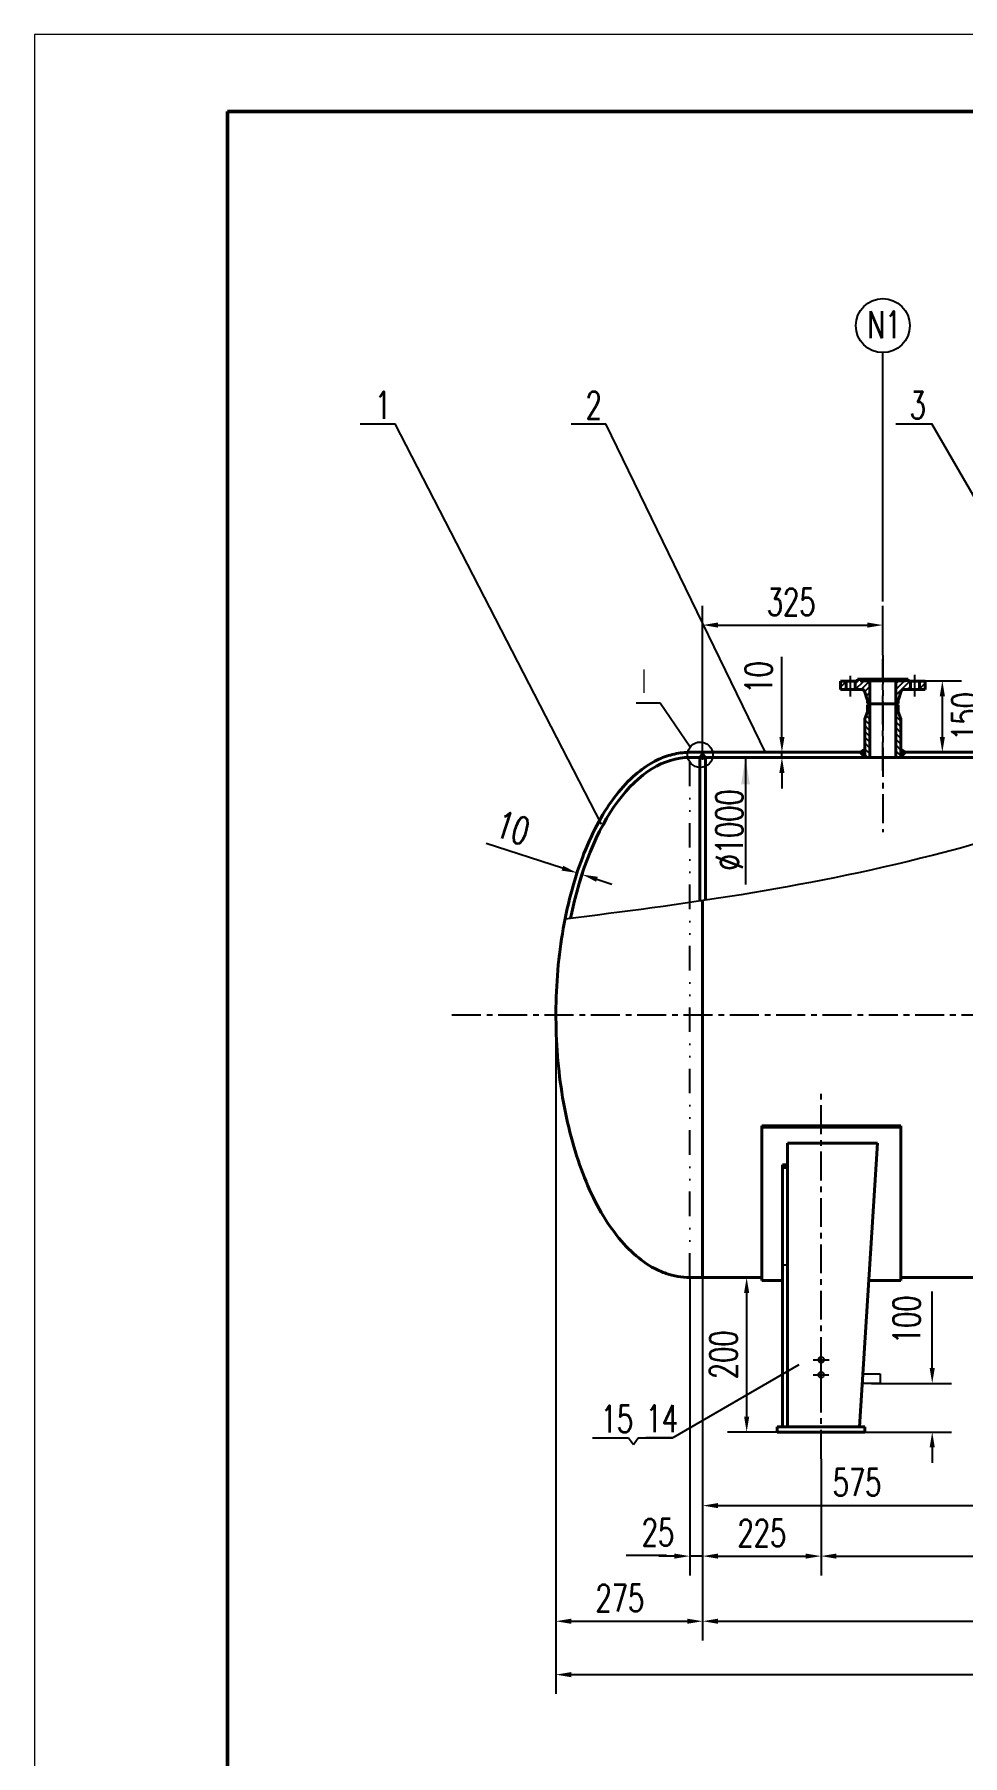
# Model space of a CAD drawing. Extents: x 24660 to 37528, y 564 to 6864.
# Drawn here: x 24660 to 26463, y 3521 to 6864 of the extents above; entities that cross this region are included whole.
import ezdxf

# ---------------------------------------------------------------- set-up
doc = ezdxf.new("R2010")
doc.units = 0
doc.header["$LTSCALE"] = 150
doc.linetypes.add('CENTER', pattern=[2, 1.25, -0.25, 0.25, -0.25])
doc.linetypes.add('DIVIDE2', pattern=[15.875, 6.35, -3.175, 0, -3.175, 0, -3.175])
doc.layers.get('0').update_dxf_attribs({"linetype": 'CONTINUOUS'})
doc.layers.get('DEFPOINTS').update_dxf_attribs({"linetype": 'CONTINUOUS'})
for name, color, linetype in [('01', 7, 'CONTINUOUS'), ('02', 1, 'CONTINUOUS'), ('05', 4, 'CENTER'), ('08', 1, 'CONTINUOUS'), ('10', 1, 'CONTINUOUS'), ('11', 1, 'CONTINUOUS'), ('TITLE', 9, 'CONTINUOUS'), ('文字', 3, 'CONTINUOUS'), ('破折线', 1, 'CONTINUOUS')]:
    doc.layers.add(name, color=color, linetype=linetype)
doc.styles.add('FSDBHZ', font='TXT.SHX', dxfattribs={"width": 0.707, "bigfont": 'HZFS.SHX'})
doc.styles.add('HQ', font='txt.shx', dxfattribs={"width": 0.7, "bigfont": 'gbcbig.shx'})
doc.dimstyles.new('STANDARD$0', dxfattribs={"dimscale": 15, "dimtxt": 5, "dimasz": 5, "dimexe": 2.5, "dimexo": 0, "dimgap": 1.25, "dimtad": 1, "dimdec": 0, "dimdsep": 46, "dimtxsty": 'FSDBHZ', "dimcen": 0, "dimaunit": 1, "dimadec": 0, "dimazin": 0, "dimtfac": 1, "dimtdec": 3, "dimtmove": 0, "dimatfit": 3, "dimfxl": 1, "dimtolj": 1, "dimarcsym": 0})
doc.dimstyles.new('STANDARD$7', dxfattribs={"dimscale": 15, "dimtxt": 5, "dimasz": 5, "dimexe": 2.5, "dimexo": 0.625, "dimgap": 1.25, "dimtad": 3, "dimdec": 0, "dimdsep": 46, "dimtxsty": 'FSDBHZ', "dimcen": 0, "dimaunit": 1, "dimadec": 0, "dimazin": 0, "dimtfac": 1, "dimtdec": 4, "dimtix": 1, "dimtmove": 0, "dimatfit": 1, "dimfxl": 1, "dimtolj": 1, "dimarcsym": 0})

# ---------------------------------------------------------------- blocks, each defined once
blk = doc.blocks.new('*D9')
at = {"layer": '08', "color": 0, "lineweight": -2, "transparency": 16777216}
for p, q in [((25673.1, 4959.8), (25673.1, 3641.1)), ((28243.1, 4959.8), (28243.1, 3641.1)), ((25703.1, 3678.6), (28213.1, 3678.6))]:
    blk.add_line(p, q, dxfattribs=at)
at = {"layer": '08', "color": 0, "transparency": 16777216}
for points in [[(25703.1, 3683.6), (25703.1, 3673.6), (25673.1, 3678.6)], [(28213.1, 3683.6), (28213.1, 3673.6), (28243.1, 3678.6)]]:
    blk.add_solid(points, dxfattribs=at)
at = {"layer": 'DEFPOINTS', "color": 0, "transparency": 16777216}
for p in [(25673.1, 4959.8), (28243.1, 4959.8), (28243.1, 3678.6)]:
    blk.add_point(p, dxfattribs=at)
at = {"layer": '08', "color": 0, "transparency": 16777216, "insert": (26958.1, 3723.6), "char_height": 52.5, "attachment_point": 5, "style": 'HQ'}
blk.add_mtext('\\A1;2520', dxfattribs=at)
blk = doc.blocks.new('*D10')
at = {"color": 0, "lineweight": -2, "transparency": 16777216}
for p, q in [((25958.1, 4449.8), (25958.1, 3744.8)), ((27958.1, 4449.8), (27958.1, 3744.8)), ((25988.1, 3782.3), (27928.1, 3782.3))]:
    blk.add_line(p, q, dxfattribs=at)
at = {"color": 0, "transparency": 16777216}
for points in [[(25988.1, 3787.3), (25988.1, 3777.3), (25958.1, 3782.3)], [(27928.1, 3787.3), (27928.1, 3777.3), (27958.1, 3782.3)]]:
    blk.add_solid(points, dxfattribs=at)
at = {"layer": 'DEFPOINTS', "color": 0, "transparency": 16777216}
for p in [(25958.1, 4449.8), (27958.1, 4449.8), (27958.1, 3782.3)]:
    blk.add_point(p, dxfattribs=at)
at = {"color": 0, "transparency": 16777216, "insert": (26958.1, 3827.3), "char_height": 52.5, "attachment_point": 5, "style": 'HQ'}
blk.add_mtext('\\A1;1950', dxfattribs=at)
blk = doc.blocks.new('*D11')
at = {"layer": '08', "color": 0, "lineweight": -2, "transparency": 16777216}
for p, q in [((25958.1, 4449.8), (25958.1, 3871.3)), ((26188.1, 4098), (26188.1, 3871.3)), ((25988.1, 3908.8), (26158.1, 3908.8))]:
    blk.add_line(p, q, dxfattribs=at)
at = {"layer": '08', "color": 0, "transparency": 16777216}
for points in [[(25988.1, 3913.8), (25988.1, 3903.8), (25958.1, 3908.8)], [(26158.1, 3913.8), (26158.1, 3903.8), (26188.1, 3908.8)]]:
    blk.add_solid(points, dxfattribs=at)
at = {"layer": 'DEFPOINTS', "color": 0, "transparency": 16777216}
for p in [(25958.1, 4449.8), (26188.1, 4098), (26188.1, 3908.8)]:
    blk.add_point(p, dxfattribs=at)
at = {"layer": '08', "color": 0, "transparency": 16777216, "insert": (26073.1, 3953.8), "char_height": 52.5, "attachment_point": 5, "style": 'HQ'}
blk.add_mtext('\\A1;225', dxfattribs=at)
blk = doc.blocks.new('*D12')
at = {"layer": '08', "color": 0, "lineweight": -2, "transparency": 16777216}
for p, q in [((25958.1, 4449.8), (25958.1, 3969.4)), ((26558.1, 4244.1), (26558.1, 3969.4)), ((25988.1, 4006.9), (26528.1, 4006.9))]:
    blk.add_line(p, q, dxfattribs=at)
at = {"layer": '08', "color": 0, "transparency": 16777216}
for points in [[(25988.1, 4011.9), (25988.1, 4001.9), (25958.1, 4006.9)], [(26528.1, 4011.9), (26528.1, 4001.9), (26558.1, 4006.9)]]:
    blk.add_solid(points, dxfattribs=at)
at = {"layer": 'DEFPOINTS', "color": 0, "transparency": 16777216}
for p in [(25958.1, 4449.8), (26558.1, 4244.1), (26558.1, 4006.9)]:
    blk.add_point(p, dxfattribs=at)
at = {"layer": '08', "color": 0, "transparency": 16777216, "insert": (26258.1, 4051.9), "char_height": 52.5, "attachment_point": 5, "style": 'HQ'}
blk.add_mtext('\\A1;575', dxfattribs=at)
blk = doc.blocks.new('*D15')
at = {"layer": '11', "color": 0, "lineweight": -2, "transparency": 16777216}
for p, q in [((26073.1, 4449.8), (26006.1, 4449.8)), ((26043.6, 4419.8), (26043.6, 4179.8)), ((26103.1, 4149.8), (26006.1, 4149.8))]:
    blk.add_line(p, q, dxfattribs=at)
at = {"layer": '11', "color": 0, "transparency": 16777216}
for points in [[(26038.6, 4419.8), (26048.6, 4419.8), (26043.6, 4449.8)], [(26038.6, 4179.8), (26048.6, 4179.8), (26043.6, 4149.8)]]:
    blk.add_solid(points, dxfattribs=at)
at = {"layer": 'DEFPOINTS', "color": 0, "transparency": 16777216}
for p in [(26073.1, 4449.8), (26043.6, 4149.8), (26103.1, 4149.8)]:
    blk.add_point(p, dxfattribs=at)
at = {"layer": '11', "color": 0, "transparency": 16777216, "insert": (25998.6, 4299.8), "char_height": 52.5, "attachment_point": 5, "rotation": 90, "style": 'HQ'}
blk.add_mtext('\\A1;200', dxfattribs=at)
blk = doc.blocks.new('*D18')
at = {"layer": '08', "color": 0, "lineweight": -2, "transparency": 16777216}
for p, q in [((25685.6, 5244.8), (25537.5, 5292.4)), ((25715.1, 5238.5), (25702.7, 5199.9)), ((25725.2, 5235.3), (25712.8, 5196.7)), ((25752.8, 5223.2), (25781.4, 5214))]:
    blk.add_line(p, q, dxfattribs=at)
at = {"layer": '08', "color": 0, "transparency": 16777216}
for points in [[(25687.2, 5249.5), (25684.1, 5240), (25714.2, 5235.6)], [(25754.4, 5228), (25751.3, 5218.4), (25724.3, 5232.4)]]:
    blk.add_solid(points, dxfattribs=at)
at = {"layer": 'DEFPOINTS', "color": 0, "transparency": 16777216}
for p in [(25715.1, 5238.5), (25724.3, 5232.4), (25725.2, 5235.3)]:
    blk.add_point(p, dxfattribs=at)
at = {"layer": '08', "color": 0, "transparency": 16777216, "insert": (25589.5, 5322.9), "char_height": 52.5, "attachment_point": 5, "rotation": 342.1926, "style": 'HQ'}
blk.add_mtext('\\A1;10', dxfattribs=at)
blk = doc.blocks.new('*D19')
at = {"layer": '08', "color": 0, "lineweight": -2, "transparency": 16777216}
for p, q in [((26112.1, 5499.8), (26112.1, 5655.4)), ((26118.7, 5469.8), (26074.6, 5469.8)), ((26118.7, 5459.8), (26074.6, 5459.8)), ((26112.1, 5459.8), (26112.1, 5469.8)), ((26112.1, 5429.8), (26112.1, 5399.8))]:
    blk.add_line(p, q, dxfattribs=at)
at = {"layer": '08', "color": 0, "transparency": 16777216}
for points in [[(26107.1, 5499.8), (26117.1, 5499.8), (26112.1, 5469.8)], [(26107.1, 5429.8), (26117.1, 5429.8), (26112.1, 5459.8)]]:
    blk.add_solid(points, dxfattribs=at)
at = {"layer": 'DEFPOINTS', "color": 0, "transparency": 16777216}
for p in [(26112.1, 5459.8), (26118.7, 5469.8), (26118.7, 5459.8)]:
    blk.add_point(p, dxfattribs=at)
at = {"layer": '08', "color": 0, "transparency": 16777216, "insert": (26067.1, 5615.2), "char_height": 52.5, "attachment_point": 5, "rotation": 90, "style": 'HQ'}
blk.add_mtext('\\A1;10', dxfattribs=at)
blk = doc.blocks.new('*D20')
at = {"layer": '08', "color": 0, "lineweight": -2, "transparency": 16777216}
for p, q in [((26352.1, 5608.8), (26461.2, 5608.8)), ((26423.7, 5578.8), (26423.7, 5499.8)), ((26356.7, 5469.8), (26461.2, 5469.8))]:
    blk.add_line(p, q, dxfattribs=at)
at = {"layer": '08', "color": 0, "transparency": 16777216}
for points in [[(26418.7, 5578.8), (26428.7, 5578.8), (26423.7, 5608.8)], [(26418.7, 5499.8), (26428.7, 5499.8), (26423.7, 5469.8)]]:
    blk.add_solid(points, dxfattribs=at)
at = {"layer": 'DEFPOINTS', "color": 0, "transparency": 16777216}
for p in [(26352.1, 5608.8), (26356.7, 5469.8), (26423.7, 5469.8)]:
    blk.add_point(p, dxfattribs=at)
at = {"layer": '08', "color": 0, "transparency": 16777216, "insert": (26468.7, 5539.3), "char_height": 52.5, "attachment_point": 5, "rotation": 90, "style": 'HQ'}
blk.add_mtext('\\A1;150', dxfattribs=at)
blk = doc.blocks.new('*D24')
at = {"layer": '08', "color": 0, "lineweight": -2, "transparency": 16777216}
for p, q in [((25958.1, 5469.8), (25958.1, 5754.4)), ((26308.1, 5658.3), (26308.1, 5754.4)), ((25988.1, 5716.9), (26278.1, 5716.9))]:
    blk.add_line(p, q, dxfattribs=at)
at = {"layer": '08', "color": 0, "transparency": 16777216}
for points in [[(25988.1, 5721.9), (25988.1, 5711.9), (25958.1, 5716.9)], [(26278.1, 5721.9), (26278.1, 5711.9), (26308.1, 5716.9)]]:
    blk.add_solid(points, dxfattribs=at)
at = {"layer": 'DEFPOINTS', "color": 0, "transparency": 16777216}
for p in [(26308.1, 5716.9), (26308.1, 5658.3), (25958.1, 5469.8)]:
    blk.add_point(p, dxfattribs=at)
at = {"layer": '08', "color": 0, "transparency": 16777216, "insert": (26130.1, 5761.9), "char_height": 52.5, "attachment_point": 5, "style": 'HQ'}
blk.add_mtext('\\A1;325', dxfattribs=at)
blk = doc.blocks.new('*D26')
at = {"layer": '11', "color": 0, "lineweight": -2, "transparency": 16777216}
for p, q in [((25933.1, 4449.8), (25933.1, 3871.3)), ((25958.1, 4449.8), (25958.1, 3871.3)), ((25903.1, 3908.8), (25873.1, 3908.8)), ((25958.1, 3908.8), (25933.1, 3908.8)), ((25988.1, 3908.8), (26018.1, 3908.8))]:
    blk.add_line(p, q, dxfattribs=at)
at = {"layer": '11', "color": 0, "transparency": 16777216}
for points in [[(25903.1, 3913.8), (25903.1, 3903.8), (25933.1, 3908.8)], [(25988.1, 3913.8), (25988.1, 3903.8), (25958.1, 3908.8)]]:
    blk.add_solid(points, dxfattribs=at)
at = {"layer": 'DEFPOINTS', "color": 0, "transparency": 16777216}
for p in [(25933.1, 4449.8), (25958.1, 4449.8), (25933.1, 3908.8)]:
    blk.add_point(p, dxfattribs=at)
at = {"layer": '11', "color": 0, "transparency": 16777216, "insert": (25871.3, 3955.1), "char_height": 52.5, "attachment_point": 5, "style": 'HQ'}
blk.add_mtext('\\A1;25', dxfattribs=at)
blk = doc.blocks.new('*D37')
at = {"color": 0, "lineweight": -2, "transparency": 16777216}
for p, q in [((26404.1, 4274.3), (26404.1, 4304.3)), ((26285.8, 4244.3), (26441.6, 4244.3)), ((26273.1, 4149.8), (26441.6, 4149.8)), ((26404.1, 4119.8), (26404.1, 4089.8))]:
    blk.add_line(p, q, dxfattribs=at)
at = {"color": 0, "transparency": 16777216}
for points in [[(26399.1, 4274.3), (26409.1, 4274.3), (26404.1, 4244.3)], [(26399.1, 4119.8), (26409.1, 4119.8), (26404.1, 4149.8)]]:
    blk.add_solid(points, dxfattribs=at)
at = {"layer": 'DEFPOINTS', "color": 0, "transparency": 16777216}
for p in [(26285.8, 4244.3), (26273.1, 4149.8), (26404.1, 4149.8)]:
    blk.add_point(p, dxfattribs=at)
at = {"color": 0, "transparency": 16777216, "insert": (26354.2, 4367.7), "char_height": 52.5, "attachment_point": 5, "rotation": 90, "style": 'HQ'}
blk.add_mtext('\\A1;100', dxfattribs=at)
blk = doc.blocks.new('*D63')
at = {"color": 0, "lineweight": -2, "transparency": 16777216}
for p, q in [((25673.1, 3933.8), (25673.1, 3744.8)), ((25958.1, 3933.8), (25958.1, 3744.8)), ((25703.1, 3782.3), (25928.1, 3782.3))]:
    blk.add_line(p, q, dxfattribs=at)
at = {"color": 0, "transparency": 16777216}
for points in [[(25703.1, 3787.3), (25703.1, 3777.3), (25673.1, 3782.3)], [(25928.1, 3787.3), (25928.1, 3777.3), (25958.1, 3782.3)]]:
    blk.add_solid(points, dxfattribs=at)
at = {"layer": 'DEFPOINTS', "color": 0, "transparency": 16777216}
for p in [(25673.1, 3933.8), (25958.1, 3933.8), (25958.1, 3782.3)]:
    blk.add_point(p, dxfattribs=at)
at = {"color": 0, "transparency": 16777216, "insert": (25797.3, 3827.3), "char_height": 52.5, "attachment_point": 5, "style": 'HQ'}
blk.add_mtext('\\A1;275', dxfattribs=at)
blk = doc.blocks.new('*D64')
at = {"layer": '08', "color": 0, "lineweight": -2, "transparency": 16777216}
for p, q in [((27728.1, 4098), (27728.1, 3871.3)), ((26188.1, 4066.2), (26188.1, 3871.3)), ((26218.1, 3908.8), (27698.1, 3908.8))]:
    blk.add_line(p, q, dxfattribs=at)
at = {"layer": '08', "color": 0, "transparency": 16777216}
for points in [[(26218.1, 3913.8), (26218.1, 3903.8), (26188.1, 3908.8)], [(27698.1, 3913.8), (27698.1, 3903.8), (27728.1, 3908.8)]]:
    blk.add_solid(points, dxfattribs=at)
at = {"layer": 'DEFPOINTS', "color": 0, "transparency": 16777216}
for p in [(27728.1, 4098), (26188.1, 4066.2), (27728.1, 3908.8)]:
    blk.add_point(p, dxfattribs=at)
at = {"layer": '08', "color": 0, "transparency": 16777216, "insert": (26784.7, 3953.8), "char_height": 52.5, "attachment_point": 5, "style": 'HQ'}
blk.add_mtext('\\A1;1500', dxfattribs=at)

msp = doc.modelspace()

# ---------------------------------------------------------------- hatches: boundary and pattern name
at = {"layer": '05', "ltscale": 0.3}
h = msp.add_hatch(dxfattribs=at)
h.set_pattern_fill('ANSI31', color=1, scale=2.5, style=0)
h.set_pattern_definition([(45, (24528.148, 452.845), (-5.61266, 5.61266), [])])
h.paths.add_polyline_path([(26236.6, 5607.8), (26225.6, 5607.8), (26225.6, 5591.8), (26236.6, 5591.8)])
h.paths.add_polyline_path([(26283.1, 5608.8), (26264.1, 5608.8), (26264.1, 5611.8), (26258.6, 5611.8), (26258.6, 5607.8), (26254.6, 5607.8), (26254.6, 5591.8), (26267.5, 5591.8, -0.318708), (26272.2, 5588.5), (26277.8, 5572.6, -0.084368), (26278.1, 5571), (26278.1, 5565.8), (26280.1, 5563.8), (26283.1, 5563.8)])
h.paths.add_polyline_path([(26333.1, 5608.8), (26333.1, 5563.8), (26336.1, 5563.8), (26338.1, 5565.8), (26338.1, 5571, -0.084368), (26338.3, 5572.6), (26343.9, 5588.5, -0.318708), (26348.6, 5591.8), (26361.6, 5591.8), (26361.6, 5607.8), (26357.6, 5607.8), (26357.6, 5611.8), (26352.1, 5611.8), (26352.1, 5608.8)])
h.paths.add_polyline_path([(26390.6, 5607.8), (26379.6, 5607.8), (26379.6, 5591.8), (26390.6, 5591.8)])
h = msp.add_hatch(dxfattribs=at)
h.set_pattern_fill('ANSI31', color=1, scale=2.5, angle=90, style=0)
h.set_pattern_definition([(135, (24528.148, 452.845), (-5.61266, -5.61266), [])])
h.paths.add_polyline_path([(26283.1, 5563.8), (26282.1, 5563.8), (26278.4, 5561.7), (26278.4, 5548.3), (26273.1, 5534.8), (26273.1, 5459.8), (26283.1, 5459.8)])
h.paths.add_polyline_path([(26343.1, 5534.8), (26337.7, 5548.3), (26337.7, 5561.7), (26334.1, 5563.8), (26333.1, 5563.8), (26333.1, 5459.8), (26343.1, 5459.8)])
h = msp.add_hatch(dxfattribs=at)
h.set_pattern_fill('ANSI37', color=1, style=0)
h.set_pattern_definition([(45, (24528.1478, 659.7775), (-2.245064, 2.245064), []), (135, (24528.1478, 659.7775), (-2.245064, -2.245064), [])])
h.paths.add_polyline_path([(26273.1, 5475.8), (26264.1, 5469.8), (26271.1, 5462.8), (26271.1, 5459.8), (26273.1, 5459.8)])
h.paths.add_polyline_path([(26343.1, 5475.8), (26343.1, 5459.8), (26345.1, 5459.8), (26345.1, 5462.8), (26352.1, 5469.8)])
at = {"layer": '10'}
h = msp.add_hatch(dxfattribs=at)
h.set_pattern_fill('ANSI37', color=256, style=0)
h.set_pattern_definition([(315, (24528.1478, 10269.855), (-2.245064, -2.245064), []), (225, (24528.1478, 10269.855), (-2.245064, 2.245064), [])])
h.paths.add_polyline_path([(25963.7, 5459.8), (25958.1, 5467.8), (25952.5, 5459.8, 0.373303)])

# ---------------------------------------------------------------- linework, layer by layer
at = {"color": 1, "linetype": 'DIVIDE2', "ltscale": 0.05}
msp.add_line((25933.1, 4449.8), (25933.1, 5469.8), dxfattribs=at)
at = {"color": 1}
for p, q in [((26404.1, 4304.3), (26404.1, 4422.4)), ((25888.1, 3910.1), (25809.7, 3910.1))]:
    msp.add_line(p, q, dxfattribs=at)
for p, q in [((26269.6, 4263.1), (26303.2, 4263.1)), ((26303.2, 4263.1), (26303.2, 4244.3)), ((26303.2, 4244.3), (26268.4, 4244.3))]:
    msp.add_line(p, q)
at = {"layer": '01', "lineweight": 40}
for p, q in [((26225.6, 5607.8), (26258.6, 5607.8)), ((26225.6, 5607.8), (26225.6, 5591.8)), ((26225.6, 5591.8), (26267.5, 5591.8)), ((26236.6, 5591.8), (26236.6, 5607.8)), ((26254.6, 5591.8), (26254.6, 5607.8)), ((26258.6, 5611.8), (26357.6, 5611.8)), ((26258.6, 5607.8), (26258.6, 5611.8)), ((26264.1, 5608.8), (26264.1, 5611.8)), ((26264.1, 5608.8), (26352.1, 5608.8)), ((26277.8, 5572.6), (26272.2, 5588.5)), ((26283.1, 5563.8), (26283.1, 5608.8)), ((26333.1, 5563.8), (26333.1, 5608.8)), ((26338.3, 5572.6), (26343.9, 5588.5)), ((26348.6, 5591.8), (26390.6, 5591.8)), ((26352.1, 5608.8), (26352.1, 5611.8)), ((26357.6, 5607.8), (26357.6, 5611.8)), ((26357.6, 5607.8), (26390.6, 5607.8)), ((26361.6, 5591.8), (26361.6, 5607.8)), ((26379.6, 5591.8), (26379.6, 5607.8)), ((26390.6, 5607.8), (26390.6, 5591.8)), ((26278.1, 5565), (26278.1, 5571)), ((26280.1, 5563.8), (26278.1, 5565)), ((26282.1, 5563.8), (26278.4, 5561.7)), ((26278.4, 5548.3), (26278.4, 5561.7)), ((26280.1, 5563.8), (26283.1, 5563.8)), ((26283.1, 5563.8), (26282.1, 5563.8)), ((26283.1, 5563.8), (26333.1, 5563.8)), ((26283.1, 5563.8), (26333.1, 5563.8)), ((26283.1, 5459.8), (26283.1, 5563.8)), ((26336.1, 5563.8), (26333.1, 5563.8)), ((26333.1, 5459.8), (26333.1, 5563.8)), ((26333.1, 5563.8), (26334.1, 5563.8)), ((26334.1, 5563.8), (26337.7, 5561.7)), ((26336.1, 5563.8), (26338.1, 5565)), ((26337.7, 5548.3), (26337.7, 5561.7)), ((26338.1, 5564.9), (26338.1, 5571)), ((26273.1, 5534.8), (26278.4, 5548.3)), ((26273.1, 5459.8), (26273.1, 5534.8)), ((26343.1, 5534.8), (26337.7, 5548.3)), ((26343.1, 5459.8), (26343.1, 5534.8)), ((25933.1, 5469.8), (25952.5, 5469.8)), ((25933.1, 5459.8), (25952.5, 5459.8)), ((25952.5, 5469.8), (25963.7, 5469.8)), ((25952.5, 5459.8), (25958.1, 5467.8)), ((25952.5, 5459.8), (25952.5, 5180.8)), ((25958.1, 5469.8), (25958.1, 5467.8)), ((25963.7, 5459.8), (25958.1, 5467.8)), ((25963.7, 5469.8), (26264.1, 5469.8)), ((25963.7, 5459.8), (26273.1, 5459.8)), ((25963.7, 5459.8), (25963.7, 5182.5)), ((26273.1, 5475.8), (26264.1, 5469.8)), ((26271.1, 5462.8), (26264.1, 5469.8)), ((26271.1, 5459.8), (26271.1, 5462.8)), ((26273.1, 5459.8), (26343.1, 5459.8)), ((26343.1, 5475.8), (26352.1, 5469.8)), ((26343.1, 5459.8), (26708.1, 5459.8)), ((26345.1, 5462.8), (26352.1, 5469.8)), ((26345.1, 5459.8), (26345.1, 5462.8)), ((26352.1, 5469.8), (26699.1, 5469.8)), ((25958.1, 5181.7), (25958.1, 4449.8)), ((25958.1, 4459.8), (25958.1, 5181.7)), ((26073.1, 4744.3), (26343.1, 4744.3)), ((26073.1, 4744.3), (26073.1, 4443.8)), ((26073.1, 4741.6), (26343.1, 4741.6)), ((26343.1, 4744.3), (26343.1, 4443.8)), ((26123.1, 4710.9), (26123.1, 4159.8)), ((26123.1, 4710.9), (26297.8, 4710.9)), ((26297.8, 4710.9), (26263.1, 4159.8)), ((26113.1, 4668.8), (26113.1, 4159.8)), ((26113.1, 4668.8), (26123.1, 4668.8)), ((26113.1, 4663.8), (26123.1, 4663.8)), ((25933.1, 4449.8), (25952.5, 4449.8)), ((26073.1, 4449.8), (25952.5, 4449.8)), ((26528.6, 4449.8), (26343.1, 4449.8)), ((26073.1, 4443.8), (26113.1, 4443.8)), ((26281, 4443.8), (26343.1, 4443.8)), ((26103.1, 4159.8), (26273.1, 4159.8)), ((26103.1, 4159.8), (26103.1, 4149.8)), ((26103.1, 4149.8), (26273.1, 4149.8)), ((26273.1, 4159.8), (26273.1, 4149.8))]:
    msp.add_line(p, q, dxfattribs=at)
at = {"layer": '01'}
for p, q in [((25958.1, 4457.8), (25958.1, 4459.8)), ((25958.1, 4459.8), (25958.1, 4459.8)), ((26113.1, 4474.3), (26123.1, 4474.3))]:
    msp.add_line(p, q, dxfattribs=at)
for centre in [(26188.4, 4290), (26188.1, 4260.7)]:
    msp.add_circle(centre, 5.5, dxfattribs=at)
at = {"layer": '01', "lineweight": 40}
for centre, radius, start, end in [((26267.5, 5586.8), 5, 19.29, 90), ((26348.6, 5586.8), 5, 90, 160.71), ((26273.1, 5571), 5, 0, 19.29), ((26343.1, 5571), 5, 160.71, 180), ((25958.1, 5466.3), 8.55, 229.0585, 310.9415)]:
    msp.add_arc(centre, radius, start, end, dxfattribs=at)
at = {"layer": '01', "lineweight": 40, "extrusion": (0, 0, -1)}
msp.add_ellipse((25933.1, 4959.8), major_axis=(0, 500), ratio=0.5, start_param=5.096375, end_param=6.283185, dxfattribs=at)
at = {"layer": '01', "lineweight": 40}
msp.add_open_spline([(25933.1, 4449.8), (25925.4, 4449.8), (25917.6, 4450.5), (25902.3, 4453.1), (25894.7, 4455.1), (25879.7, 4460.3), (25872.2, 4463.5), (25850.8, 4474.8), (25837.1, 4484.5), (25810.9, 4508), (25798.4, 4521.9), (25774.7, 4553.3), (25763.6, 4570.9), (25743.1, 4609.3), (25733.7, 4630.2), (25716.7, 4674.6), (25709.1, 4698.2), (25696, 4747.5), (25690.5, 4773.2), (25681.7, 4826), (25678.4, 4853.1), (25674, 4908.1), (25673, 4935.9), (25673.2, 4991.5), (25674.4, 5019.3), (25679.2, 5074.1), (25682.7, 5101.2), (25692, 5153.7), (25697.7, 5179.2), (25711.2, 5228.1), (25718.9, 5251.5), (25736.3, 5295.4), (25745.9, 5316), (25766.7, 5353.8), (25777.9, 5371.1), (25801.8, 5401.8), (25814.5, 5415.3), (25838.7, 5436.1), (25850.1, 5444.1), (25871.6, 5456), (25881.6, 5460.3), (25902, 5466.6), (25912.3, 5468.6), (25926.1, 5469.7), (25929.6, 5469.8), (25933.1, 5469.8)], degree=3, knots=[3.141593, 3.141593, 3.141593, 3.141593, 3.22719, 3.22719, 3.312787, 3.312787, 3.398384, 3.398384, 3.563603, 3.563603, 3.728821, 3.728821, 3.89404, 3.89404, 4.059258, 4.059258, 4.224477, 4.224477, 4.389695, 4.389695, 4.554914, 4.554914, 4.720132, 4.720132, 4.885351, 4.885351, 5.050569, 5.050569, 5.215787, 5.215787, 5.381006, 5.381006, 5.546224, 5.546224, 5.711443, 5.711443, 5.876661, 5.876661, 6.014069, 6.014069, 6.129343, 6.129343, 6.244617, 6.244617, 6.283185, 6.283185, 6.283185, 6.283185], dxfattribs=at)
at = {"layer": '02'}
for p, q in [((26308.1, 5762.8), (26308.1, 6245.9)), ((25293.1, 6107.4), (25360.7, 6107.4)), ((25761.6, 5330.2), (25360.7, 6107.4)), ((25702.6, 6107.4), (25770.2, 6107.4)), ((26080, 5469.3), (25770.2, 6107.4)), ((26333.6, 6107.4), (26385.8, 6107.4)), ((26335.9, 6107.4), (26403.5, 6107.4)), ((26765.7, 5480.8), (26403.5, 6107.4)), ((25875.3, 5565.3), (25829, 5565.3)), ((25934.1, 5480.1), (25875.3, 5565.3)), ((26144.9, 4280.5), (25900.2, 4138.8)), ((25744.2, 4138.8), (25796.5, 4138.8)), ((25744.2, 4138.8), (25796.5, 4138.8)), ((25746.5, 4138.8), (25814.1, 4138.8)), ((25814.1, 4138.8), (25823.7, 4125.4)), ((25823.7, 4125.4), (25832.6, 4138.8)), ((25832.6, 4138.8), (25900.2, 4138.8)), ((25900.2, 4138.8), (25848, 4138.8))]:
    msp.add_line(p, q, dxfattribs=at)
msp.add_circle((25953.4, 5465), 24.7, dxfattribs=at)
at = {"layer": '05', "color": 1, "ltscale": 0.3}
for p, q in [((26308.1, 5658.3), (26308.1, 5314.4)), ((26308.1, 5433.7), (26308.1, 5650.9)), ((26245.6, 5578.4), (26245.6, 5618)), ((26370.6, 5578.4), (26370.6, 5620.2)), ((25471.1, 4959.8), (28473.6, 4959.8)), ((26188.1, 4098), (26188.1, 4814.5)), ((26173.1, 4290), (26204.2, 4290)), ((26188.1, 4243.5), (26188.1, 4307.3)), ((26172.7, 4260.7), (26203.5, 4260.7))]:
    msp.add_line(p, q, dxfattribs=at)
at = {"layer": 'TITLE', "color": 1, "lineweight": 13}
for p, q in [((24660, 6864), (24660, 564)), ((33570, 6864), (24660, 6864))]:
    msp.add_line(p, q, dxfattribs=at)
at = {"layer": 'TITLE', "color": 0, "lineweight": 50}
for p, q in [((25035, 6714), (25035, 714)), ((33420, 6714), (25035, 6714))]:
    msp.add_line(p, q, dxfattribs=at)
at = {"layer": '破折线'}
msp.add_circle((26308.1, 6298.4), 52.4, dxfattribs=at)
msp.add_spline([(26822.3, 5781.8), (26816.4, 5709.4), (26834.2, 5608.5), (26830.6, 5544.4), (26406.7, 5270.2), (25690.8, 5145.8)], degree=3, dxfattribs=at)

# ---------------------------------------------------------------- texts
at = {"layer": '11', "insert": (25830.7, 5632.6), "char_height": 52.5, "width": 65.94, "attachment_point": 1, "style": 'HQ'}
msp.add_mtext('Ⅰ', dxfattribs=at)
at = {"layer": '11', "insert": (25983.8, 5240.4), "char_height": 52.5, "width": 143.607, "attachment_point": 1, "rotation": 90, "style": 'HQ'}
msp.add_mtext('%%c1000', dxfattribs=at)
at = {"layer": '文字', "color": 1, "style": 'HQ', "width": 0.7}
for s, p in [('N1', (26277.8, 6274.3)), ('1', (25321.2, 6117.7)), ('2', (25730.8, 6117.7)), ('3', (26360.2, 6117.7)), ('15', (25760, 4149.1)), ('14', (25847.3, 4149.7))]:
    msp.add_text(s, height=52.5, dxfattribs=at).set_placement(p)

# ---------------------------------------------------------------- dimensions: what is measured, and where the dimension line sits
at = {"color": 1}
dim = msp.add_linear_dim(base=(27958.1, 3782.3), p1=(25958.1, 4449.8), p2=(27958.1, 4449.8), text='1950', dimstyle='STANDARD$0', override={"dimtxt": 3.5, "dimasz": 2, "dimzin": 0, "dimtxsty": 'HQ', "dimcen": 0.09, "dimaunit": 0, "dimtfac": 0.514286, "dimtix": 1, "dimtofl": 0}, dxfattribs=at)
dim.commit()
dim.dimension.update_dxf_attribs({"geometry": '*D10', "text_midpoint": (26958.1, 3827.3)})
dim = msp.add_linear_dim(base=(26404.1, 4149.8), p1=(26285.8, 4244.3), p2=(26273.1, 4149.8), angle=90, text='100', dimstyle='STANDARD$0', override={"dimtxt": 3.5, "dimasz": 2, "dimzin": 0, "dimtxsty": 'HQ', "dimcen": 0.09, "dimaunit": 0, "dimtfac": 0.514286, "dimtix": 1, "dimtofl": 0, "dimtmove": 2}, dxfattribs=at)
dim.commit()
dim.dimension.update_dxf_attribs({"geometry": '*D37', "text_midpoint": (26354.2, 4367.7), "dimtype": 160})
dim = msp.add_linear_dim(base=(25958.1, 3782.3), p1=(25673.1, 3933.8), p2=(25958.1, 3933.8), text='275', dimstyle='STANDARD$0', override={"dimtxt": 3.5, "dimasz": 2, "dimzin": 0, "dimtxsty": 'HQ', "dimcen": 0.09, "dimaunit": 0, "dimtfac": 0.514286, "dimtix": 1, "dimtofl": 0}, dxfattribs=at)
dim.commit()
dim.dimension.update_dxf_attribs({"geometry": '*D63', "text_midpoint": (25797.3, 3782.3), "dimtype": 160})
at = {"layer": '08'}
for base, p1, p2, text, override, picture, middle in [((26308.1, 5716.9), (25958.1, 5469.8), (26308.1, 5658.3), '325', {"dimtxt": 3.5, "dimasz": 2, "dimzin": 0, "dimtxsty": 'HQ', "dimaunit": 0, "dimtfac": 0.514286, "dimtix": 1, "dimtofl": 0}, '*D24', (26130.1, 5716.9)), ((27728.1, 3908.8), (26188.1, 4066.2), (27728.1, 4098), '1500', {"dimtxt": 3.5, "dimasz": 2, "dimzin": 0, "dimtxsty": 'HQ', "dimcen": 0.09, "dimaunit": 0, "dimtfac": 0.514286, "dimtix": 1, "dimtofl": 0}, '*D64', (26784.7, 3908.8))]:
    dim = msp.add_linear_dim(base=base, p1=p1, p2=p2, text=text, dimstyle='STANDARD$0', override=override, dxfattribs=at)
    dim.commit()
    dim.dimension.update_dxf_attribs({"geometry": picture, "text_midpoint": middle, "dimtype": 160})
for base, p1, p2, angle, text, override, picture, middle, dimtype in [((26112.1, 5459.8), (26118.7, 5469.8), (26118.7, 5459.8), 90, '10', {"dimtxt": 3.5, "dimasz": 2, "dimtad": 2, "dimtxsty": 'HQ', "dimaunit": 0, "dimtfac": 0.514286, "dimatfit": 0}, '*D19', (26112.1, 5615.2), 160), ((26423.7, 5469.8), (26352.1, 5608.8), (26356.7, 5469.8), 90, '150', {"dimtxt": 3.5, "dimasz": 2, "dimtad": 2, "dimtxsty": 'HQ', "dimatfit": 0}, '*D20', (26423.7, 5539.3), 160), ((25724.3, 5232.4), (25715.1, 5238.5), (25725.2, 5235.3), 342.1926, '10', {"dimtxt": 3.5, "dimasz": 2, "dimzin": 0, "dimtxsty": 'HQ', "dimaunit": 0, "dimtfac": 0.514286, "dimtix": 1, "dimtofl": 0}, '*D18', (25575.8, 5280.1), 161)]:
    dim = msp.add_linear_dim(base=base, p1=p1, p2=p2, angle=angle, text=text, dimstyle='STANDARD$0', override=override, dxfattribs=at)
    dim.commit()
    dim.dimension.update_dxf_attribs({"geometry": picture, "text_midpoint": middle, "dimtype": dimtype})
for base, p1, p2, text, picture, middle in [((28243.1, 3678.6), (25673.1, 4959.8), (28243.1, 4959.8), '2520', '*D9', (26958.1, 3723.6)), ((26188.1, 3908.8), (25958.1, 4449.8), (26188.1, 4098), '225', '*D11', (26073.1, 3953.8)), ((26558.1, 4006.9), (25958.1, 4449.8), (26558.1, 4244.1), '575', '*D12', (26258.1, 4051.9))]:
    dim = msp.add_linear_dim(base=base, p1=p1, p2=p2, text=text, dimstyle='STANDARD$0', override={"dimtxt": 3.5, "dimasz": 2, "dimzin": 0, "dimtxsty": 'HQ', "dimcen": 0.09, "dimaunit": 0, "dimtfac": 0.514286, "dimtix": 1, "dimtofl": 0}, dxfattribs=at)
    dim.commit()
    dim.dimension.update_dxf_attribs({"geometry": picture, "text_midpoint": middle})
at = {"layer": '11'}
dim = msp.add_linear_dim(base=(25933.1, 3908.8), p1=(25958.1, 4449.8), p2=(25933.1, 4449.8), dimstyle='STANDARD$0', override={"dimtxt": 3.5, "dimasz": 2, "dimtad": 3, "dimzin": 0, "dimtxsty": 'HQ', "dimcen": 0.09, "dimaunit": 0, "dimtfac": 0.514286, "dimtix": 1, "dimtmove": 2}, dxfattribs=at)
dim.commit()
dim.dimension.update_dxf_attribs({"geometry": '*D26', "text_midpoint": (25871.3, 3955.1), "dimtype": 160})
dim = msp.add_linear_dim(base=(26043.6, 4149.8), p1=(26073.1, 4449.8), p2=(26103.1, 4149.8), angle=90, text='200', dimstyle='STANDARD$0', override={"dimtxt": 3.5, "dimasz": 2, "dimzin": 0, "dimtxsty": 'HQ', "dimcen": 0.09, "dimaunit": 0, "dimtfac": 0.514286, "dimtix": 1}, dxfattribs=at)
dim.commit()
dim.dimension.update_dxf_attribs({"geometry": '*D15', "text_midpoint": (25998.6, 4299.8)})

# ---------------------------------------------------------------- leaders
at = {"layer": '08'}
msp.add_leader([(26041.4, 5459.8), (26041.4, 5213.2)], dimstyle='STANDARD$7', override={"dimtxt": 3.5, "dimasz": 3.5, "dimtad": 2, "dimtxsty": 'HQ', "dimtdec": 3}, dxfattribs=at)

doc.saveas('drawing.dxf')
